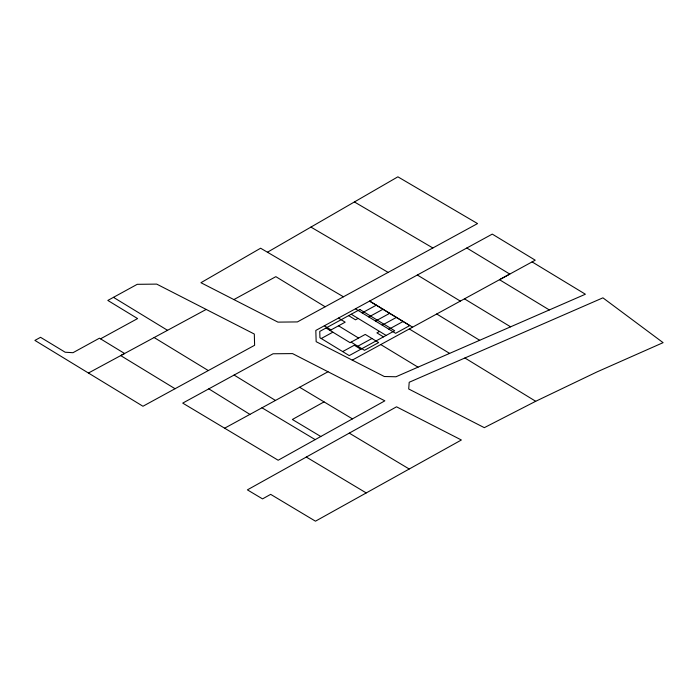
<?xml version="1.0" encoding="UTF-8"?>
<svg xmlns="http://www.w3.org/2000/svg" width="698" height="698" viewBox="0 0 698 698"><rect width="100%" height="100%" fill="white"/><g stroke="black" fill="none" stroke-linecap="round" stroke-linejoin="round"><path stroke-width="1.05" d="M267.447 252.222L397.886 176.821L477.545 223.578L297.409 321.918L277.935 322.127L200.928 282.707L260.616 248.218L343.433 296.79M315.191 439.618L278.162 460.244L182.719 403.104L273.066 353.773L292.532 353.598L384.851 400.835L315.191 439.618L261.986 407.789M306.3 457.059L396.534 406.812L461.378 439.993L315.47 521.179L270.667 494.359L262.544 498.887L247.397 489.865L306.3 457.059L366.206 492.919M324.064 401.882L292.366 419.481L320.801 436.503M175.067 388.734L120.71 355.605L124.602 353.502L99.456 338.181L72.993 352.699L65.193 352.237L40.554 337.309L34.9 340.406L142.959 406.253L254.613 345.283L254.316 334.045L156.701 284.112L137.227 284.322L107.824 300.437L137.593 318.576L100.521 338.835M233.882 299.582L275.85 276.661L325.146 306.771M330.032 330.451L345.178 322.171L338.486 318.087M362.149 312.896L376.292 305.174M321.255 338.521L332.867 332.178M358.074 318.401L355.491 319.815L348.642 315.636M368.841 316.979L382.984 309.249M375.533 321.063L389.676 313.332M382.225 325.146L396.368 317.416M342.674 351.583L354.287 345.24L360.84 349.244M379.546 331.437L376.911 332.876L383.464 336.881M357.812 346.225L371.947 338.495M388.917 329.229L403.06 321.499M224.625 428.197L328.008 371.755M352.246 360.133L535.235 260.188L492.273 234.109L315.819 330.442L316.159 341.68L384.31 376.51L395.984 376.763L585.386 294.224L532.094 261.898M88.437 373.029L206.189 309.432M535.706 401.28L484.316 427.665L408.705 388.987L409.203 382.268L602.915 297.837L663.1 342.657L597.104 371.868L535.706 401.28L464.903 357.987M354.41 201.958L432.856 247.973M310.924 227.086L388.132 272.394M299.608 387.259L352.446 418.879M349.27 433.135L409.176 468.986M466.822 248.008L509.793 274.087L499.489 279.706L549.326 309.947M464.44 298.831L510.596 326.821M417.352 275.021L460.305 301.091M412.57 327.17L369.6 301.091L409.752 325.582L395.609 333.312L355.457 308.813M409.281 328.959L449.617 353.389M351.207 314.231L386.116 335.424M380.724 344.55L418.015 367.165M338.521 325.809L358.598 338.059M324.343 325.809L331.035 329.892M351.12 342.142L364.504 350.309L378.639 342.578L365.255 334.421L350.108 342.692L326.018 327.999M113.469 297.339L167.537 330.311M154.136 337.544L208.309 370.568M436.704 313.978L479.683 340.292M234.092 375.053L275.466 400.443M208.815 388.856L249.91 414.394M359.863 309.502L319.745 331.428L319.928 337.719L349.227 355.587L394.684 330.747L359.863 309.502"/></g></svg>
